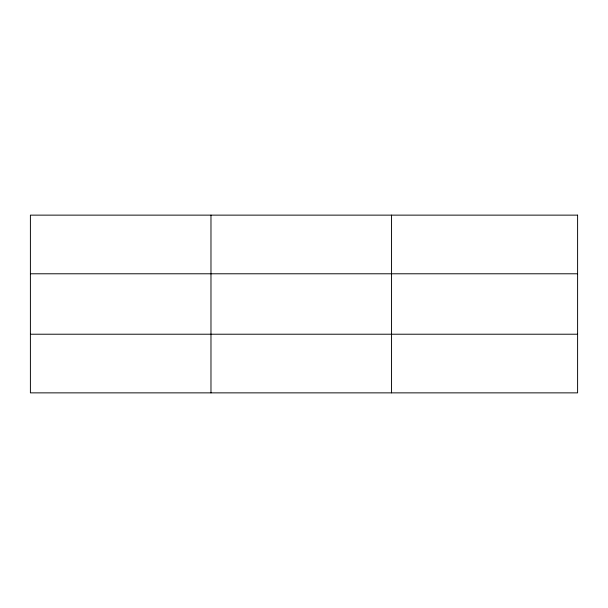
<?xml version="1.0" encoding="UTF-8"?>
<svg xmlns="http://www.w3.org/2000/svg" width="608" height="608" viewBox="0 0 608 608"><rect width="100%" height="100%" fill="white"/><g stroke="black" fill="none" stroke-linecap="round" stroke-linejoin="round"><path stroke-width="0.91" d="M210.976 215.133L210.976 392.867M391.552 215.133L391.552 392.867M30.4 273.782L577.6 273.782M30.4 334.218L577.6 334.218M577.6 215.133L577.6 392.867L30.4 392.867L30.4 215.133L577.6 215.133"/></g></svg>
